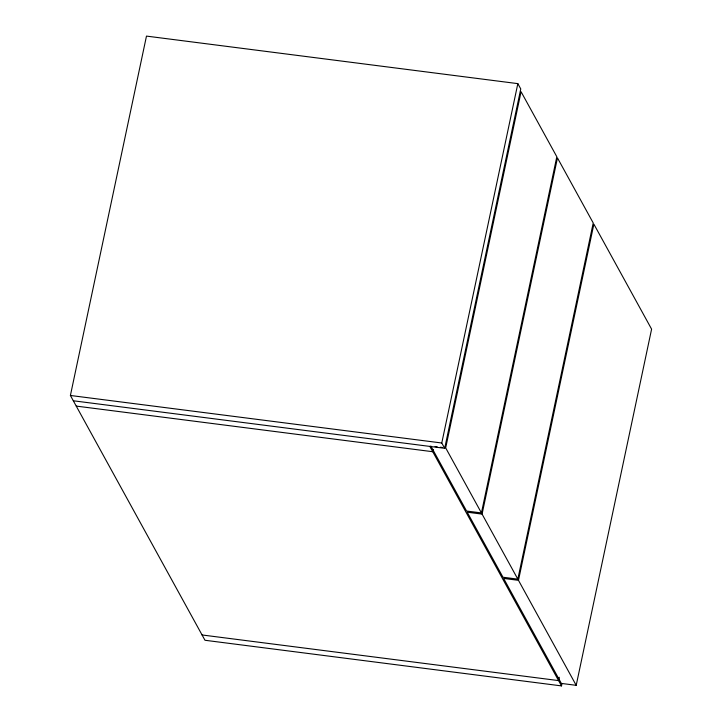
<?xml version="1.0" encoding="UTF-8"?>
<svg xmlns="http://www.w3.org/2000/svg" width="722" height="722" viewBox="0 0 722 722"><rect width="100%" height="100%" fill="white"/><g stroke="black" fill="none" stroke-linecap="round" stroke-linejoin="round"><path stroke-width="1.08" d="M561.969 683.698L561.499 685.9L204.985 640.27L70.404 395.475L146.476 36.1L517.836 83.635L520.761 88.941L444.689 448.308L73.328 400.782M433.227 449.517L432.758 451.719L76.243 406.089M444.689 448.308L441.774 443.001L517.836 83.635M481.43 512.927L556.824 156.746L521.067 91.721L445.682 447.893L481.43 512.927L466.574 511.032L430.826 445.997M482.079 514.109L557.465 157.928L593.222 222.963L517.836 579.143L502.981 577.239L467.224 512.205L482.079 514.109L517.836 579.143M518.477 580.326L593.872 224.145L651.596 329.142L576.201 685.322L561.346 683.418L503.631 578.421L518.477 580.326L576.201 685.322M559.279 677.281L558.575 680.593L202.07 634.963M70.404 395.475L441.774 443.001M435.068 446.539L437.189 446.81M440.375 447.216L442.496 447.487M429.834 446.413L561.499 685.9"/></g></svg>
